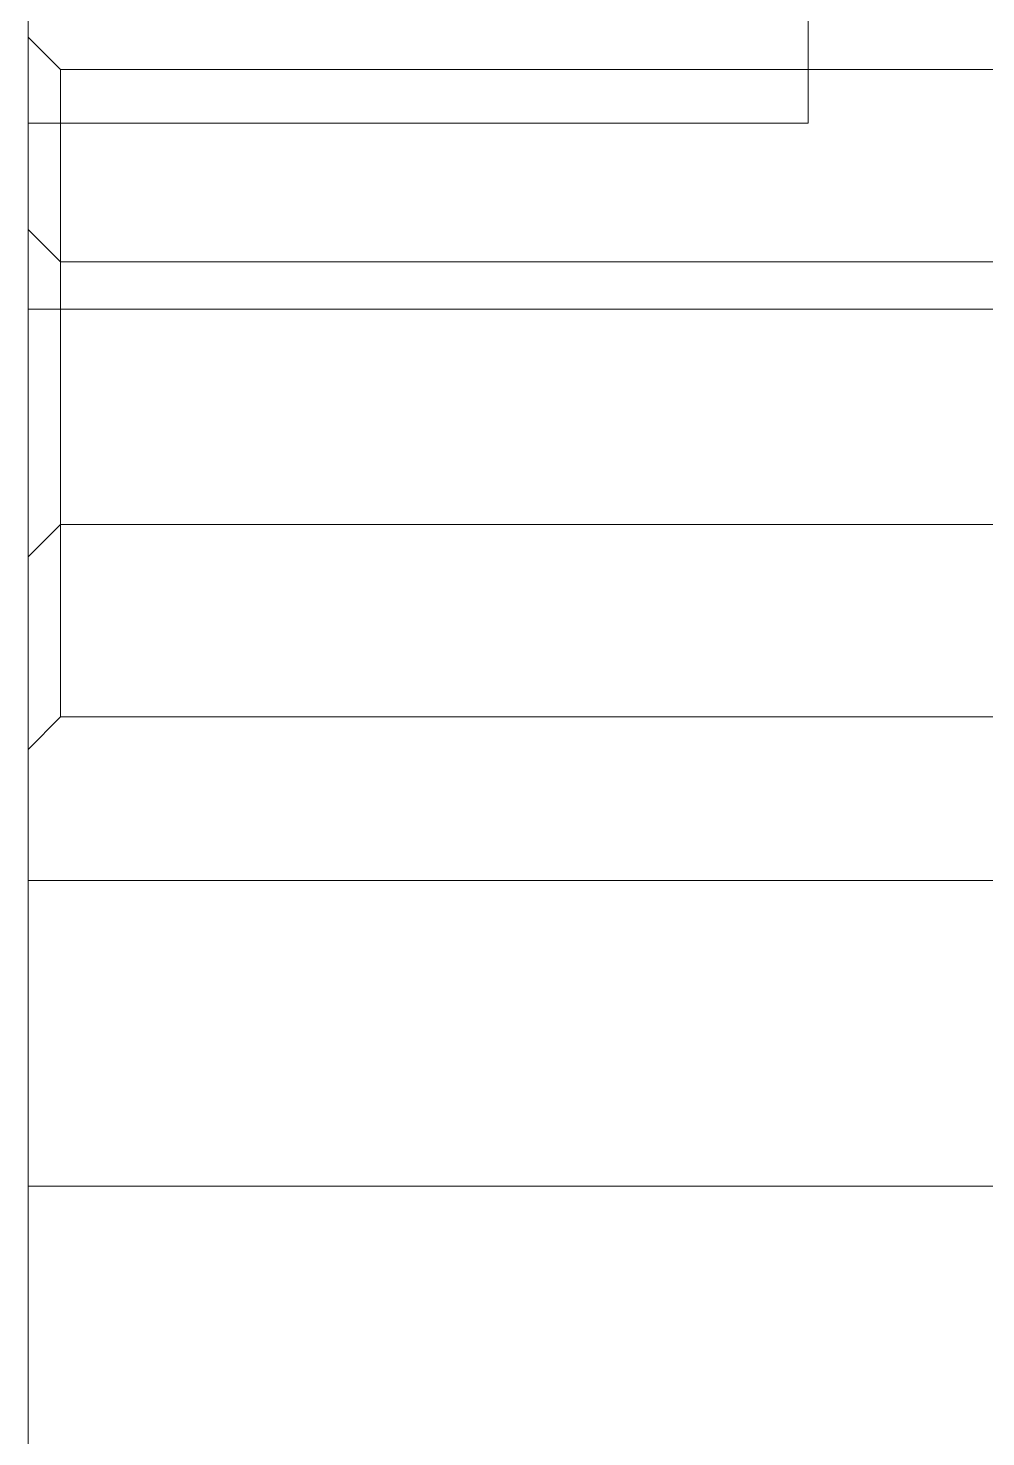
# Model space of a CAD drawing. Header units: millimetres. Extents: x 9384 to 10744, y 39991 to 40815.
# Drawn here: x 10031.26 to 10053.36, y 40162.22 to 40194.75 of the extents above; entities that cross this region are included whole.
import ezdxf

# ---------------------------------------------------------------- set-up
doc = ezdxf.new("R2010")
doc.units = ezdxf.units.MM
doc.linetypes.add('DASHED', pattern=[0])
for name, color, linetype, lineweight in [('DIM', 4, 'Continuous', 20), ('PS', 6, 'Continuous', 20), ('PS_W', 1, 'Continuous', 20)]:
    doc.layers.add(name, color=color, linetype=linetype, lineweight=lineweight)

msp = doc.modelspace()

# ---------------------------------------------------------------- linework, layer by layer
at = {"layer": 'DIM', "color": 252, "linetype": 'DASHED', "lineweight": 5, "ltscale": 0.819311}
msp.add_lwpolyline([(10031.265, 40156.788), (10075.465, 40156.788), (10075.465, 40671.788), (10031.265, 40671.788)], close=True, dxfattribs=at)
at = {"layer": 'PS', "color": 56, "linetype": 'Continuous', "lineweight": 5}
msp.add_line((10031.265, 40671.788), (10031.265, 40156.788), dxfattribs=at)
at = {"layer": 'PS', "color": 31, "linetype": 'DASHED', "lineweight": 5, "ltscale": 0.819311}
for p in [(10049.265, 40207.556), (10031.265, 40192.556)]:
    msp.add_line(p, (10049.265, 40192.556), dxfattribs=at)
at = {"layer": 'PS', "color": 5, "linetype": 'DASHED', "lineweight": 5, "ltscale": 0.819311}
for p, q in [((10032.012, 40193.794), (10031.265, 40194.541)), ((10061.265, 40193.794), (10032.012, 40193.794)), ((10032.012, 40189.35), (10032.012, 40193.794)), ((10032.012, 40189.349), (10031.265, 40190.096)), ((10061.265, 40189.349), (10032.012, 40189.349)), ((10032.012, 40184.096), (10032.012, 40189.349)), ((10032.012, 40178.843), (10032.012, 40184.096)), ((10031.265, 40182.541), (10032.012, 40183.288)), ((10032.012, 40183.288), (10061.265, 40183.288)), ((10031.265, 40178.096), (10032.012, 40178.843)), ((10032.012, 40178.843), (10061.265, 40178.843))]:
    msp.add_line(p, q, dxfattribs=at)
at = {"layer": 'PS_W', "color": 1, "linetype": 'DASHED', "lineweight": 5, "ltscale": 0.819311}
for p, q in [((10031.265, 40188.258), (10069.265, 40188.258)), ((10069.265, 40175.068), (10031.265, 40175.068)), ((10031.265, 40168.008), (10069.265, 40168.008))]:
    msp.add_line(p, q, dxfattribs=at)

doc.saveas('drawing.dxf')
